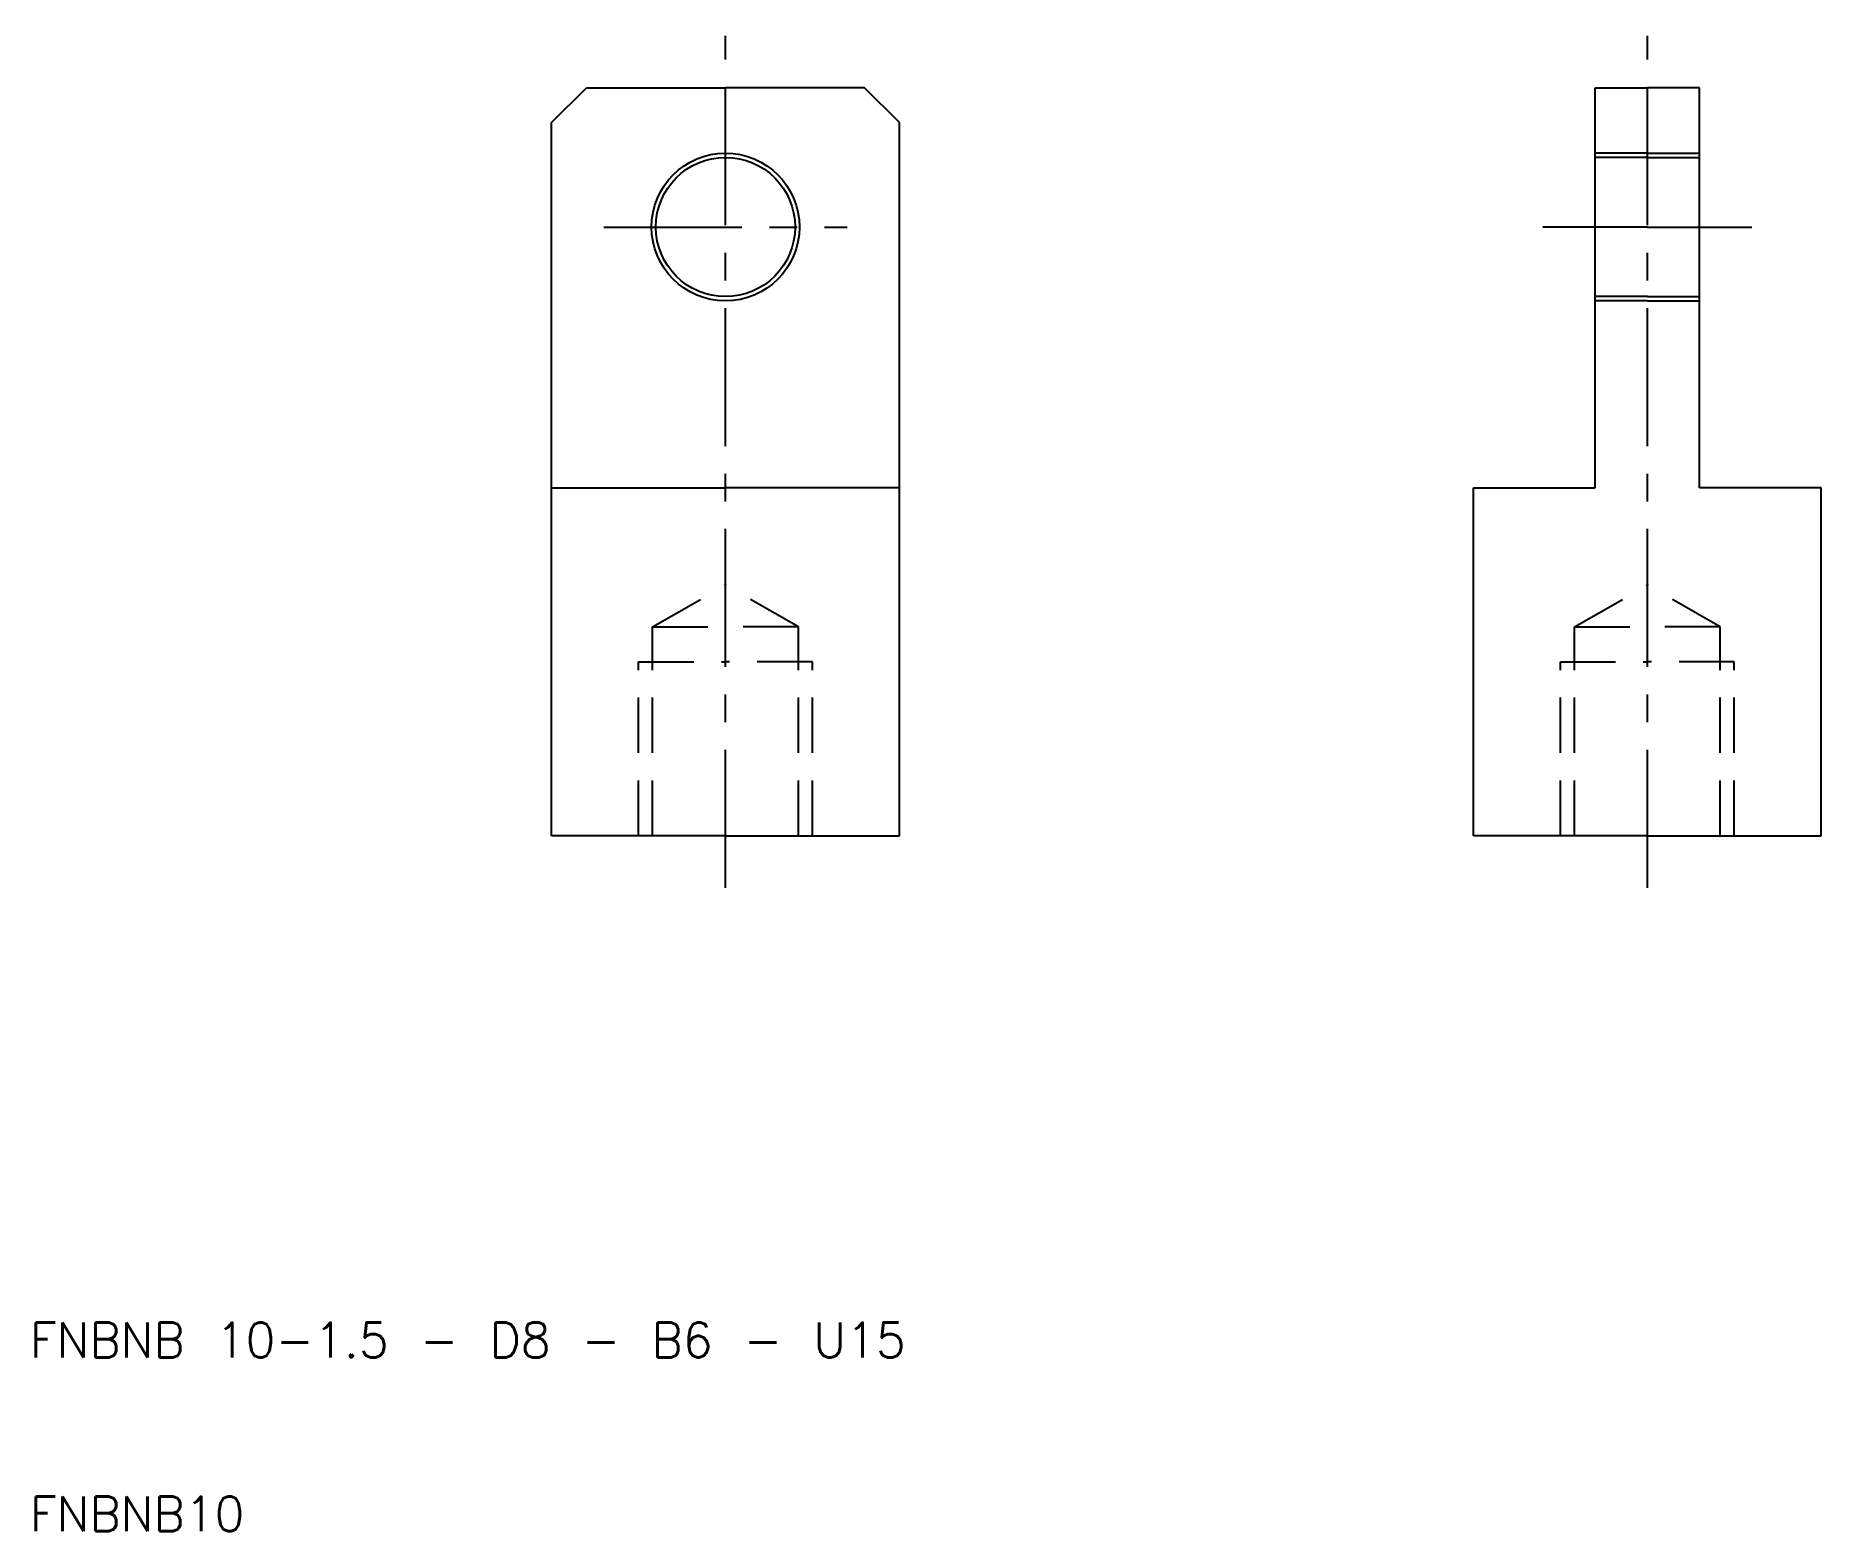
# Model space of a CAD drawing. Extents: x 10 to 113, y 10 to 96.
import ezdxf

# ---------------------------------------------------------------- set-up
doc = ezdxf.new("R2010")
doc.units = 0
doc.header["$LTSCALE"] = 0.25
doc.linetypes.add('CENTER', pattern=[50.8, 31.75, -6.35, 6.35, -6.35])
doc.linetypes.add('DASHED', pattern=[19.05, 12.7, -6.35])
doc.layers.get('0').update_dxf_attribs({"linetype": 'CONTINUOUS'})
doc.layers.add('CENTER', color=1, linetype='CENTER')
doc.styles.get("Standard").update_dxf_attribs({"font": 'txt.shx', "bigfont": 'extfont.shx'})

msp = doc.modelspace()

# ---------------------------------------------------------------- linework, layer by layer
at = {"color": 7, "linetype": 'CONTINUOUS'}
for p, q in [((40, 91), (42, 93)), ((42, 93), (50, 93)), ((58, 93), (50, 93)), ((60, 91), (58, 93)), ((100, 70), (100, 93)), ((100, 93), (103, 93)), ((106, 93), (103, 93)), ((106, 70), (106, 93)), ((40, 50), (40, 91)), ((60, 50), (60, 91)), ((40, 70), (50, 70)), ((60, 70), (50, 70)), ((93, 50), (93, 70)), ((93, 70), (100, 70)), ((113, 70), (106, 70)), ((113, 50), (113, 70)), ((50, 50), (40, 50)), ((50, 50), (60, 50)), ((103, 50), (93, 50)), ((103, 50), (113, 50))]:
    msp.add_line(p, q, dxfattribs=at)
at = {"color": 3, "linetype": 'DASHED'}
for p, q in [((103, 89.25), (100, 89.25)), ((103, 89), (100, 89)), ((103, 89.25), (106, 89.25)), ((103, 89), (106, 89)), ((103, 81), (100, 81)), ((103, 80.75), (100, 80.75)), ((103, 81), (106, 81)), ((103, 80.75), (106, 80.75)), ((45.812, 62), (50, 64.418)), ((54.188, 62), (50, 64.418)), ((98.812, 62), (103, 64.418)), ((107.188, 62), (103, 64.418)), ((45.812, 50), (45.812, 62)), ((45.812, 62), (50, 62)), ((54.188, 62), (50, 62)), ((54.188, 50), (54.188, 62)), ((98.812, 50), (98.812, 62)), ((98.812, 62), (103, 62)), ((107.188, 62), (103, 62)), ((107.188, 50), (107.188, 62)), ((45, 50), (45, 60)), ((45, 60), (50, 60)), ((55, 60), (50, 60)), ((55, 50), (55, 60)), ((98, 50), (98, 60)), ((98, 60), (103, 60)), ((108, 60), (103, 60)), ((108, 50), (108, 60))]:
    msp.add_line(p, q, dxfattribs=at)
at = {"color": 7, "linetype": 'CONTINUOUS'}
for radius in [4.25, 4]:
    msp.add_circle((50, 85), radius, dxfattribs=at)
at = {"layer": 'CENTER', "color": 1, "linetype": 'CENTER'}
for p, q in [((50, 47), (50, 96)), ((103, 47), (103, 96)), ((43, 85), (57, 85)), ((103, 85), (97, 85)), ((103, 85), (109, 85))]:
    msp.add_line(p, q, dxfattribs=at)

# ---------------------------------------------------------------- texts
for s, p in [('FNBNB 10-1.5 - D8 - B6 - U15', (10, 20)), ('FNBNB10', (10, 10))]:
    msp.add_text(s, height=2).set_placement(p)

doc.saveas('drawing.dxf')
